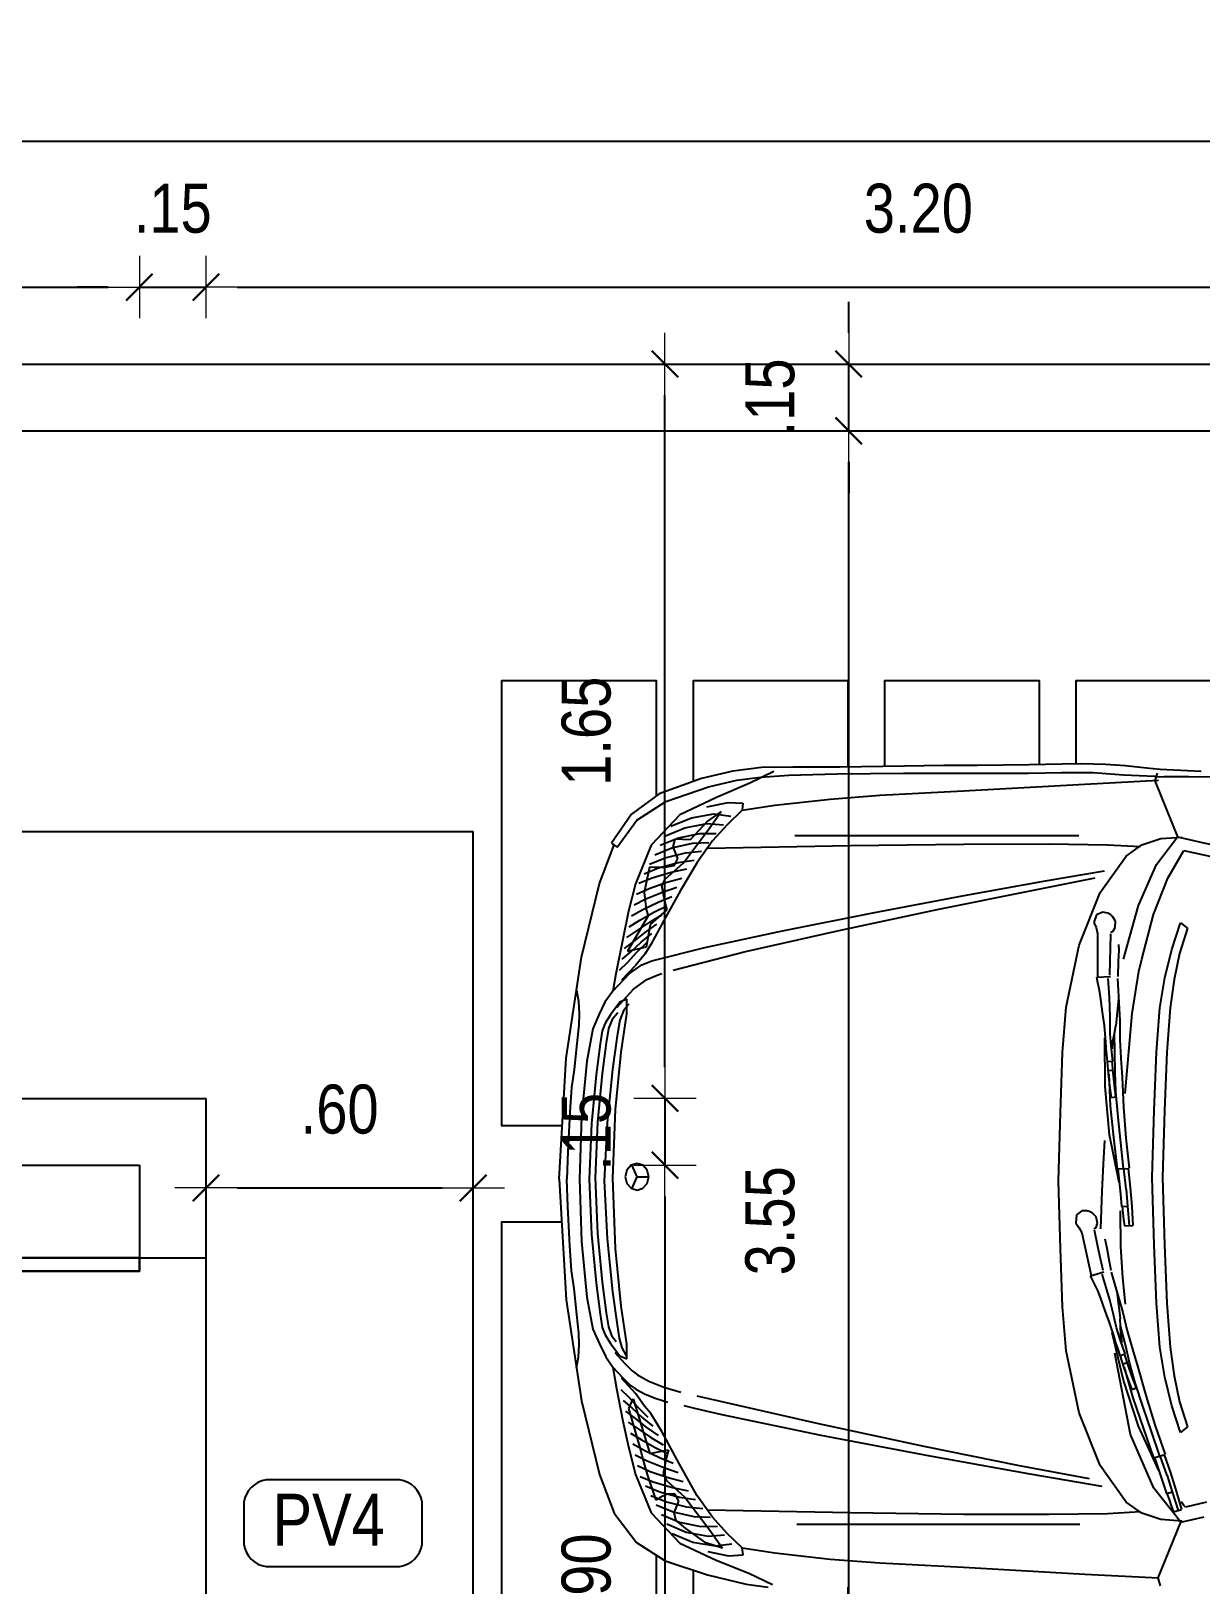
# Model space of a CAD drawing. Header units: millimetres. Extents: x -677 to -23, y -135 to 1112.
# Drawn here: x -191.803 to -189.175, y 846.341 to 849.832 of the extents above; entities that cross this region are included whole.
import ezdxf
from ezdxf.enums import TextEntityAlignment as Align

# ---------------------------------------------------------------- set-up
doc = ezdxf.new("R2010")
doc.units = ezdxf.units.MM
doc.header["$LTSCALE"] = 20
doc.header["$MEASUREMENT"] = 0
doc.header["$PDSIZE"] = -5
doc.linetypes.add('HIDDEN2', pattern=[0.1875, 0.125, -0.0625])
doc.layers.get('0').update_dxf_attribs({"linetype": 'CONTINUOUS'})
doc.layers.get('Defpoints').update_dxf_attribs({"linetype": 'CONTINUOUS'})
for name, color, linetype in [('AR-ALV', 5, 'CONTINUOUS'), ('COTA', 7, 'CONTINUOUS'), ('Layer1', 7, 'CONTINUOUS')]:
    doc.layers.add(name, color=color, linetype=linetype)
doc.layers.add('E-Pen-C', color=4, linetype='CONTINUOUS', lineweight=15)
doc.layers.add('E-Pen-G', color=3, linetype='CONTINUOUS', lineweight=30)
doc.styles.add('F2', font='swissc.ttf')
doc.dimstyles.new('DIMENSION-1', dxfattribs={"dimtxt": 0.11, "dimasz": 0.07, "dimexe": 1, "dimexo": 0, "dimgap": 0.12, "dimtad": 1, "dimzin": 7, "dimdsep": 46, "dimtxsty": 'F2', "dimblk1": 'TRACO', "dimblk2": 'TRACO', "dimsah": 1, "dimcen": 1, "dimse1": 1, "dimse2": 1, "dimclrd": 256, "dimclre": 256, "dimclrt": 6, "dimadec": 0, "dimazin": 0, "dimtfac": 1, "dimtix": 1, "dimtmove": 2, "dimatfit": 3, "dimldrblk": 'TRACO', "dimfxl": 1, "dimtolj": 1, "dimtzin": 0, "dimarcsym": 0})

# ---------------------------------------------------------------- blocks, each defined once
blk = doc.blocks.new('Austin Mini dessus')
at = {"color": 8, "flags": 128}
for points in [[(-0.2069, 3.765), (-0.1204, 3.7865)], [(-0.1204, 3.7865), (-0.0703, 3.7926)], [(-0.114, 3.7617), (-0.0609, 3.787)], [(0.6405, 3.7634), (0.8064, 3.7721)], [(0.8107, 3.7898), (0.8054, 3.7722)], [(0.8054, 3.7722), (0.8566, 3.6469)], [(-0.302, 3.7337), (-0.2069, 3.765)], [(-0.1874, 3.7324), (-0.114, 3.7617)], [(0.0688, 3.7297), (0.18, 3.7384)], [(0.18, 3.7384), (0.3684, 3.7483)], [(0.3684, 3.7483), (0.6405, 3.7634)], [(-0.3667, 3.6929), (-0.302, 3.7337)], [(-0.269, 3.694), (-0.1874, 3.7324)], [(-0.1734, 3.7051), (-0.2108, 3.6933)], [(-0.2065, 3.713), (-0.1595, 3.7223)], [(-0.2018, 3.6646), (-0.1734, 3.7051)], [(-0.1288, 3.7047), (-0.1629, 3.672)], [(-0.1595, 3.7223), (-0.127, 3.7206)], [(-0.127, 3.7206), (-0.1288, 3.7047)], [(-0.1288, 3.7047), (-0.0554, 3.7158)], [(-0.0554, 3.7158), (0.0688, 3.7297)], [(-0.4163, 3.6266), (-0.3667, 3.6929)], [(-0.3332, 3.6261), (-0.269, 3.694)], [(-0.2983, 3.6509), (-0.2548, 3.669)], [(-0.2862, 3.6722), (-0.24, 3.6915)], [(-0.2108, 3.6933), (-0.2557, 3.6613)], [(-0.2548, 3.669), (-0.2057, 3.6781)], [(-0.24, 3.6915), (-0.1897, 3.6999)], [(-0.2057, 3.6781), (-0.1684, 3.6754)], [(-0.1629, 3.672), (-0.1958, 3.6357)], [(-0.1897, 3.6999), (-0.152, 3.6952)], [(-0.3103, 3.6295), (-0.2696, 3.6465)], [(-0.2844, 3.624), (-0.2378, 3.6344)], [(-0.2776, 3.6432), (-0.2819, 3.6262)], [(-0.2557, 3.6613), (-0.2776, 3.6432)], [(-0.2696, 3.6465), (-0.2217, 3.6563)], [(-0.2582, 3.5904), (-0.2018, 3.6646)], [(-0.2378, 3.6344), (-0.2012, 3.6358)], [(-0.1958, 3.6357), (-0.2299, 3.5876)], [(-0.2217, 3.6563), (-0.1848, 3.6556)], [(0.6296, 3.652), (-0.0059, 3.652)], [(0.8118, 3.6411), (0.769, 3.6265)], [(0.8566, 3.6469), (0.7958, 3.5707)], [(0.8596, 3.6444), (0.8118, 3.6411)], [(0.8566, 3.6469), (0.909, 3.6348)], [(-0.4494, 3.54), (-0.4163, 3.6266)], [(-0.3686, 3.5396), (-0.3332, 3.6261)], [(-0.3219, 3.5976), (-0.3417, 3.5395)], [(-0.3344, 3.5868), (-0.2992, 3.6015)], [(-0.3224, 3.6082), (-0.2844, 3.624)], [(-0.3144, 3.5923), (-0.3219, 3.5976)], [(-0.2992, 3.6015), (-0.2538, 3.6126)], [(-0.2819, 3.6262), (-0.2717, 3.5998)], [(-0.2717, 3.5998), (-0.28, 3.5832)], [(-0.2698, 3.5907), (-0.2341, 3.5963)], [(-0.2538, 3.6126), (-0.2177, 3.6161)], [(-0.2069, 3.6195), (0.1144, 3.6255)], [(0.1144, 3.6255), (0.369, 3.6287)], [(0.369, 3.6287), (0.5603, 3.6292)], [(0.5603, 3.6292), (0.6914, 3.6273)], [(0.7337, 3.6018), (0.675, 3.5196)], [(0.6914, 3.6273), (0.7656, 3.6231)], [(0.769, 3.6265), (0.7337, 3.6018)], [(0.8252, 3.5824), (0.8299, 3.5961)], [(0.8299, 3.5961), (0.835, 3.6098)], [(0.835, 3.6098), (0.8402, 3.6233)], [(0.8372, 3.5784), (0.8502, 3.6203)], [(0.8402, 3.6233), (0.8582, 3.6183)], [(0.8462, 3.577), (0.8582, 3.6183)], [(0.8604, 3.6051), (0.8577, 3.6008)], [(0.8634, 3.6093), (0.8604, 3.6051)], [(0.8666, 3.6133), (0.8634, 3.6093)], [(0.9143, 3.6021), (0.8666, 3.6133)], [(-0.3465, 3.5655), (-0.3139, 3.579)], [(-0.3287, 3.5566), (-0.2858, 3.5689)], [(-0.2975, 3.5839), (-0.3144, 3.5923)], [(-0.3139, 3.579), (-0.2698, 3.5907)], [(-0.2994, 3.5535), (-0.2582, 3.5904)], [(-0.28, 3.5832), (-0.2975, 3.5839)], [(-0.2858, 3.5689), (-0.2505, 3.5765)], [(-0.2299, 3.5876), (-0.2701, 3.5169)], [(0.517, 3.5386), (0.6793, 3.5662)], [(0.7958, 3.5707), (0.7435, 3.4498)], [(0.8151, 3.5556), (0.8242, 3.5824)], [(0.8252, 3.5824), (0.8372, 3.5784)], [(0.8257, 3.5419), (0.8372, 3.5784)], [(0.8334, 3.5361), (0.8462, 3.577)], [(-0.4897, 3.3744), (-0.4494, 3.54)], [(-0.3843, 3.4776), (-0.3686, 3.5396)], [(-0.3639, 3.5197), (-0.3356, 3.5327)], [(-0.3585, 3.5441), (-0.3287, 3.5566)], [(-0.3417, 3.5395), (-0.3534, 3.4979)], [(-0.3356, 3.5327), (-0.2955, 3.5465)], [(-0.3066, 3.538), (-0.2994, 3.5535)], [(-0.3001, 3.5036), (-0.3066, 3.538)], [(-0.3051, 3.524), (-0.273, 3.5351)], [(-0.2955, 3.5465), (-0.2617, 3.5558)], [(0.2925, 3.4981), (0.517, 3.5386)], [(0.4929, 3.5192), (0.6502, 3.5491)], [(0.8067, 3.5309), (0.7615, 3.4315)], [(0.7972, 3.5019), (0.8063, 3.5287)], [(0.8063, 3.5287), (0.8151, 3.5556)], [(0.8257, 3.5419), (0.8097, 3.4979)], [(0.8192, 3.4954), (0.8334, 3.5361)], [(-0.374, 3.3698), (-0.3363, 3.4925)], [(-0.3693, 3.4953), (-0.3424, 3.5089)], [(-0.3534, 3.4979), (-0.3572, 3.4821)], [(-0.3493, 3.4851), (-0.3148, 3.5016)], [(-0.3424, 3.5089), (-0.3051, 3.524)], [(-0.3363, 3.4925), (-0.2946, 3.4845)], [(-0.3244, 3.4792), (-0.2956, 3.4936)], [(-0.3148, 3.5016), (-0.2843, 3.5144)], [(-0.2701, 3.5169), (-0.3098, 3.443)], [(-0.2946, 3.4845), (-0.3001, 3.5036)], [(0.0478, 3.4514), (0.2925, 3.4981)], [(0.2791, 3.4759), (0.4929, 3.5192)], [(0.675, 3.5196), (0.6278, 3.4015)], [(0.7718, 3.4351), (0.7952, 3.5024)], [(0.8092, 3.4984), (0.7905, 3.4435)], [(0.7952, 3.5024), (0.8192, 3.4954)], [(0.7985, 3.4305), (0.8212, 3.4949)], [(-0.3968, 3.4202), (-0.3843, 3.4776)], [(-0.3572, 3.4821), (-0.3836, 3.3914)], [(-0.38, 3.4466), (-0.3561, 3.4613)], [(-0.3746, 3.4709), (-0.3493, 3.4851)], [(-0.363, 3.4375), (-0.3341, 3.4567)], [(-0.3561, 3.4613), (-0.3244, 3.4792)], [(-0.3341, 3.4567), (-0.3068, 3.4729)], [(0.0453, 3.4261), (0.2791, 3.4759)], [(-0.3854, 3.4222), (-0.363, 3.4375)], [(-0.3698, 3.4136), (-0.3437, 3.4343)], [(-0.3534, 3.4119), (-0.3294, 3.4315)], [(-0.3437, 3.4343), (-0.3181, 3.4522)], [(-0.3098, 3.443), (-0.3346, 3.403)], [(-0.1749, 3.4052), (0.0478, 3.4514)], [(-0.172, 3.3767), (0.0453, 3.4261)], [(0.7435, 3.4498), (0.7081, 3.2674)], [(0.7615, 3.4315), (0.7277, 3.3278)], [(0.7484, 3.3675), (0.7718, 3.4351)], [(0.7905, 3.4435), (0.7715, 3.3887)], [(0.7785, 3.3642), (0.7985, 3.4305)], [(0.8558, 3.4451), (0.8359, 3.3854)], [(0.8536, 3.3763), (0.8715, 3.4329)], [(0.8715, 3.4329), (0.8558, 3.4451)], [(-0.4112, 3.3468), (-0.3968, 3.4202)], [(-0.3961, 3.3734), (-0.3767, 3.3898)], [(-0.3908, 3.3978), (-0.3698, 3.4136)], [(-0.3836, 3.3914), (-0.374, 3.3698)], [(-0.3836, 3.366), (-0.363, 3.3894)], [(-0.3767, 3.3898), (-0.3534, 3.4119)], [(-0.363, 3.3894), (-0.3407, 3.4108)], [(-0.3346, 3.403), (-0.3481, 3.3863)], [(-0.2599, 3.3851), (-0.2335, 3.3912)], [(-0.2335, 3.3912), (-0.2013, 3.399)], [(-0.2013, 3.399), (-0.1749, 3.4052)], [(0.6278, 3.4015), (0.5988, 3.2619)], [(0.7715, 3.3887), (0.7537, 3.3335)], [(-0.5243, 3.1472), (-0.4897, 3.3744)], [(-0.4015, 3.349), (-0.3836, 3.366)], [(-0.3679, 3.3589), (-0.4003, 3.3232)], [(-0.3683, 3.348), (-0.347, 3.3593)], [(-0.3481, 3.3863), (-0.3679, 3.3589)], [(-0.347, 3.3593), (-0.3226, 3.369)], [(-0.3226, 3.369), (-0.2958, 3.3774)], [(-0.3048, 3.3438), (-0.2667, 3.355)], [(-0.2307, 3.363), (-0.2112, 3.3675)], [(-0.2112, 3.3675), (-0.1915, 3.3721)], [(-0.1915, 3.3721), (-0.172, 3.3767)], [(0.7293, 3.299), (0.7484, 3.3675)], [(0.7597, 3.2985), (0.7785, 3.3642)], [(0.8359, 3.3854), (0.8202, 3.3211)], [(0.8415, 3.3179), (0.8536, 3.3763)], [(-0.4198, 3.2983), (-0.4112, 3.3468)], [(-0.4198, 3.2983), (-0.397, 3.3226)], [(-0.397, 3.3226), (-0.3805, 3.3391)], [(-0.3805, 3.3391), (-0.3683, 3.348)], [(-0.3644, 3.3161), (-0.339, 3.3298)], [(-0.339, 3.3298), (-0.3048, 3.3438)], [(0.7277, 3.3278), (0.7023, 3.2216)], [(0.7374, 3.3232), (0.728, 3.2975)], [(0.7371, 3.2944), (0.7462, 3.3202)], [(0.7472, 3.3485), (0.7374, 3.3232)], [(0.7537, 3.3335), (0.7422, 3.2911)], [(0.7462, 3.3202), (0.7557, 3.3455)], [(0.7472, 3.3485), (0.7557, 3.345)], [(0.8202, 3.3211), (0.8092, 3.2537)], [(0.8325, 3.2537), (0.8415, 3.3179)], [(-0.5014, 3.3001), (-0.4965, 3.2759)], [(-0.435, 3.2757), (-0.4198, 3.2983)], [(-0.415, 3.2655), (-0.3926, 3.2902)], [(-0.3926, 3.2902), (-0.3764, 3.3069)], [(-0.3764, 3.3069), (-0.3644, 3.3161)], [(0.728, 3.2975), (0.7203, 3.2716)], [(0.7263, 3.2915), (0.7353, 3.2885)], [(0.7293, 3.2686), (0.7371, 3.2944)], [(0.7422, 3.2911), (0.7318, 3.2485)], [(0.7478, 3.258), (0.7597, 3.2985)], [(-0.4965, 3.2759), (-0.4951, 3.2474)], [(-0.4951, 3.2474), (-0.4961, 3.222)], [(-0.4498, 3.2462), (-0.435, 3.2757)], [(-0.4251, 3.2451), (-0.4036, 3.2735)], [(-0.4054, 3.2337), (-0.3992, 3.255)], [(-0.4036, 3.2735), (-0.3881, 3.2799)], [(-0.3879, 3.2469), (-0.4009, 3.1615)], [(-0.3992, 3.255), (-0.3897, 3.273)], [(-0.3881, 3.2799), (-0.3879, 3.2469)], [(0.5988, 3.2619), (0.5909, 3.1628)], [(0.7153, 3.258), (0.7105, 3.2437)], [(0.7198, 3.2721), (0.7153, 3.258)], [(0.7313, 3.2686), (0.72, 3.2361)], [(0.7208, 3.2721), (0.7313, 3.2686)], [(0.7318, 3.2485), (0.7208, 3.2061)], [(0.7361, 3.2172), (0.7478, 3.258)], [(0.8092, 3.2537), (0.8014, 3.1546)], [(0.8246, 3.1546), (0.8325, 3.2537)], [(-0.4961, 3.222), (-0.5002, 3.1805)], [(-0.4783, 3.1411), (-0.4642, 3.2131)], [(-0.4642, 3.2131), (-0.4498, 3.2462)], [(-0.4433, 3.2092), (-0.4368, 3.2263)], [(-0.4368, 3.2263), (-0.4251, 3.2451)], [(-0.4292, 3.2081), (-0.4223, 3.2271)], [(-0.4223, 3.2271), (-0.4123, 3.2411)], [(-0.4102, 3.2033), (-0.4054, 3.2337)], [(0.7063, 3.2296), (0.6964, 3.1985)], [(0.7105, 3.2437), (0.7063, 3.2296)], [(0.72, 3.2361), (0.7116, 3.2101)], [(0.7215, 3.2248), (0.721, 3.2072)], [(0.7243, 3.2421), (0.7215, 3.2248)], [(0.7263, 3.1761), (0.7361, 3.2172)], [(-0.5002, 3.1805), (-0.5068, 3.1221)], [(-0.457, 3.1102), (-0.4482, 3.1794)], [(-0.4482, 3.1794), (-0.4433, 3.2092)], [(-0.4345, 3.1767), (-0.4292, 3.2081)], [(-0.42, 3.129), (-0.4102, 3.2033)], [(0.6964, 3.1985), (0.6864, 3.1723)], [(0.7041, 3.1774), (0.6969, 3.1476)], [(0.7116, 3.2101), (0.7041, 3.1774)], [(0.7123, 3.1286), (0.7203, 3.1896)], [(0.721, 3.2072), (0.7203, 3.1896)], [(-0.5405, 2.876), (-0.5243, 3.1472)], [(-0.4433, 3.1075), (-0.4345, 3.1767)], [(-0.4009, 3.1615), (-0.4139, 3.0323)], [(0.5909, 3.1628), (0.5858, 3.0317)], [(0.6864, 3.1723), (0.6761, 3.1418)], [(0.6969, 3.1476), (0.6884, 3.1193)], [(0.6998, 3.0852), (0.7263, 3.1761)], [(0.7318, 3.1572), (0.726, 3.0977)], [(0.8014, 3.1546), (0.7962, 3.0235)], [(0.8194, 3.0235), (0.8246, 3.1546)], [(-0.5068, 3.1221), (-0.5121, 3.0818)], [(-0.4897, 3.0166), (-0.4783, 3.1411)], [(-0.4678, 3.0008), (-0.457, 3.1102)], [(-0.4541, 2.9981), (-0.4433, 3.1075)], [(-0.4326, 3.01), (-0.42, 3.129)], [(0.6607, 3.1082), (0.6538, 3.0932)], [(0.6698, 3.1266), (0.6607, 3.1082)], [(0.6761, 3.1418), (0.6698, 3.1266)], [(0.6884, 3.1193), (0.6795, 3.0899)], [(-0.5121, 3.0818), (-0.5164, 3.0261)], [(0.6338, 2.997), (0.6553, 3.0927)], [(0.6538, 3.0932), (0.6836, 3.0845)], [(0.6818, 3.0817), (0.6747, 3.0485)], [(0.6957, 3.0601), (0.6993, 3.0807)], [(0.726, 3.0977), (0.7219, 3.0275)], [(0.6747, 3.0485), (0.6693, 3.0237)], [(0.6902, 3.0313), (0.6957, 3.0601)], [(-0.5164, 3.0261), (-0.5207, 2.9376)], [(-0.4943, 2.876), (-0.4897, 3.0166)], [(-0.4389, 2.8801), (-0.4326, 3.01)], [(-0.4139, 3.0323), (-0.4198, 2.8742)], [(0.5858, 3.0317), (0.5818, 2.8809)], [(0.6693, 3.0237), (0.6625, 2.9905)], [(0.6853, 3.0102), (0.6902, 3.0313)], [(0.7219, 3.0275), (0.7205, 2.9476)], [(0.7962, 3.0235), (0.7923, 2.8727)], [(0.8155, 2.8727), (0.8194, 3.0235)], [(-0.473, 2.876), (-0.4678, 3.0008)], [(-0.4594, 2.8733), (-0.4541, 2.9981)], [(0.6202, 2.9747), (0.6273, 2.9847)], [(0.6221, 2.9567), (0.6202, 2.9747)], [(0.6273, 2.9847), (0.6338, 2.997)], [(0.6618, 2.9878), (0.6631, 2.986)], [(0.6631, 2.986), (0.6661, 2.9845)], [(0.6661, 2.9845), (0.6693, 2.9748)], [(0.6693, 2.9748), (0.6662, 2.9608)], [(0.677, 2.9877), (0.6796, 2.9022)], [(0.7277, 2.9669), (0.7297, 2.9812)], [(0.7297, 2.9812), (0.7484, 2.9804)], [(0.7369, 2.9367), (0.7402, 2.9806)], [(0.7461, 2.9374), (0.7484, 2.9804)], [(-0.5207, 2.9376), (-0.5227, 2.876)], [(0.6341, 2.9475), (0.6221, 2.9567)], [(0.6455, 2.9473), (0.6341, 2.9475)], [(0.6529, 2.9495), (0.6455, 2.9473)], [(0.6577, 2.9524), (0.6529, 2.9495)], [(0.6662, 2.9608), (0.6577, 2.9524)], [(0.7205, 2.9096), (0.7234, 2.9377)], [(0.7244, 2.9379), (0.7259, 2.9524)], [(0.7244, 2.9379), (0.7369, 2.9367)], [(0.7259, 2.9524), (0.7277, 2.9669)], [(0.7339, 2.8986), (0.7369, 2.9367)], [(0.7427, 2.8947), (0.7461, 2.9374)], [(-0.3786, 2.8967), (-0.3653, 2.9008)], [(-0.3653, 2.9008), (-0.352, 2.8967)], [(0.6796, 2.9022), (0.6837, 2.8284)], [(0.718, 2.8814), (0.7205, 2.9096)], [(0.7339, 2.8986), (0.7283, 2.8522)], [(-0.5405, 2.876), (-0.5243, 2.6047)], [(-0.5207, 2.8143), (-0.5227, 2.876)], [(-0.4897, 2.7353), (-0.4943, 2.876)], [(-0.4678, 2.7512), (-0.473, 2.876)], [(-0.4541, 2.7484), (-0.4594, 2.8733)], [(-0.4326, 2.7495), (-0.4389, 2.8801)], [(-0.4198, 2.8742), (-0.4139, 2.72)], [(-0.3917, 2.8708), (-0.3881, 2.8859)], [(-0.3881, 2.8557), (-0.3917, 2.8708)], [(-0.3881, 2.8859), (-0.3786, 2.8967)], [(-0.3767, 2.8977), (-0.3653, 2.8708)], [(-0.3653, 2.8708), (-0.3767, 2.844)], [(-0.3653, 2.8708), (-0.3389, 2.8708)], [(-0.352, 2.8967), (-0.3425, 2.8859)], [(-0.3425, 2.8859), (-0.3389, 2.8708)], [(-0.3389, 2.8708), (-0.3425, 2.8557)], [(0.5818, 2.8809), (0.5858, 2.7275)], [(0.7179, 2.8836), (0.6962, 2.7767)], [(0.7152, 2.8533), (0.718, 2.8814)], [(0.7381, 2.8519), (0.7427, 2.8947)], [(0.7923, 2.8727), (0.7962, 2.7218)], [(0.8194, 2.7218), (0.8155, 2.8727)], [(-0.3786, 2.845), (-0.3881, 2.8557)], [(-0.3653, 2.8409), (-0.3786, 2.845)], [(-0.352, 2.845), (-0.3653, 2.8409)], [(-0.3425, 2.8557), (-0.352, 2.845)], [(0.6837, 2.8284), (0.6857, 2.7893)], [(0.7054, 2.7825), (0.7131, 2.8533)], [(0.7131, 2.8533), (0.7381, 2.8519)], [(0.7277, 2.8526), (0.7218, 2.7949)], [(0.7325, 2.784), (0.7401, 2.8518)], [(-0.5164, 2.7259), (-0.5207, 2.8143)], [(0.7218, 2.7949), (0.7156, 2.7372)], [(0.6962, 2.7767), (0.6866, 2.668)], [(0.6979, 2.7113), (0.7054, 2.7825)], [(0.7279, 2.7148), (0.7325, 2.784)], [(-0.5121, 2.6701), (-0.5164, 2.7259)], [(-0.4783, 2.6109), (-0.4897, 2.7353)], [(-0.457, 2.6417), (-0.4678, 2.7512)], [(-0.4433, 2.639), (-0.4541, 2.7484)], [(-0.42, 2.6293), (-0.4326, 2.7495)], [(0.5858, 2.7275), (0.5909, 2.5917)], [(0.7156, 2.7372), (0.7107, 2.6794)], [(-0.4139, 2.72), (-0.4009, 2.5911)], [(0.6946, 2.6403), (0.6979, 2.7113)], [(0.701, 2.6926), (0.6971, 2.6657)], [(0.701, 2.6926), (0.7101, 2.6911)], [(0.7063, 2.6647), (0.71, 2.6915)], [(0.7244, 2.6467), (0.7279, 2.7148)], [(0.7962, 2.7218), (0.8014, 2.5907)], [(0.8246, 2.5907), (0.8194, 2.7218)], [(-0.5068, 2.6299), (-0.5121, 2.6701)], [(0.6866, 2.668), (0.6857, 2.5588)], [(0.6971, 2.6657), (0.6937, 2.6386)], [(0.7033, 2.6376), (0.7063, 2.6647)], [(0.7107, 2.6794), (0.709, 2.6356)], [(0.731, 2.6835), (0.7474, 2.5042)], [(-0.5002, 2.5714), (-0.5068, 2.6299)], [(-0.4482, 2.5725), (-0.457, 2.6417)], [(-0.4345, 2.5698), (-0.4433, 2.639)], [(-0.4102, 2.5543), (-0.42, 2.6293)], [(0.6937, 2.6386), (0.692, 2.6115)], [(0.6934, 2.6323), (0.7028, 2.6314)], [(0.7015, 2.6106), (0.7033, 2.6376)], [(0.709, 2.6356), (0.7085, 2.5917)], [(0.7219, 2.6045), (0.7244, 2.6467)], [(-0.5243, 2.6047), (-0.4897, 2.3776)], [(-0.4642, 2.5388), (-0.4783, 2.6109)], [(-0.4009, 2.5911), (-0.3879, 2.5051)], [(0.5909, 2.5917), (0.5988, 2.49)], [(0.6903, 2.5972), (0.689, 2.5822)], [(0.6914, 2.6119), (0.6903, 2.5972)], [(0.6924, 2.6121), (0.7034, 2.6111)], [(0.7034, 2.6111), (0.6997, 2.5769)], [(0.7026, 2.5837), (0.7038, 2.5662)], [(0.7085, 2.5917), (0.7072, 2.5478)], [(0.7197, 2.5621), (0.7219, 2.6045)], [(0.8014, 2.5907), (0.8092, 2.4916)], [(0.8325, 2.4916), (0.8246, 2.5907)], [(-0.4961, 2.5299), (-0.5002, 2.5714)], [(-0.4433, 2.5428), (-0.4482, 2.5725)], [(-0.429, 2.5374), (-0.4345, 2.5698)], [(-0.4038, 2.5192), (-0.4102, 2.5543)], [(0.6878, 2.5675), (0.6847, 2.5306)], [(0.689, 2.5822), (0.6878, 2.5675)], [(0.6997, 2.5769), (0.6975, 2.5497)], [(0.6975, 2.5497), (0.6975, 2.5161)], [(0.7038, 2.5662), (0.7072, 2.5489)], [(0.7072, 2.5489), (0.7105, 2.5317)], [(0.7193, 2.5199), (0.7197, 2.5621)], [(-0.4951, 2.5046), (-0.4961, 2.5299)], [(-0.4511, 2.5067), (-0.4642, 2.5388)], [(-0.4368, 2.5257), (-0.4433, 2.5428)], [(-0.4251, 2.5069), (-0.4368, 2.5257)], [(-0.4211, 2.5171), (-0.429, 2.5374)], [(-0.4082, 2.5023), (-0.4211, 2.5171)], [(-0.3951, 2.4956), (-0.4038, 2.5192)], [(0.6847, 2.5306), (0.6807, 2.5008)], [(0.6975, 2.5161), (0.6972, 2.4854)], [(0.7164, 2.4705), (0.7105, 2.5317)], [(0.714, 2.4253), (0.7193, 2.5199)], [(-0.4965, 2.4761), (-0.4951, 2.5046)], [(-0.4377, 2.4782), (-0.4511, 2.5067)], [(-0.4036, 2.4784), (-0.4251, 2.5069)], [(-0.4106, 2.4907), (-0.373, 2.4496)], [(-0.3837, 2.4832), (-0.3951, 2.4956)], [(-0.3879, 2.5051), (-0.3881, 2.472)], [(0.5988, 2.49), (0.6278, 2.3505)], [(0.6807, 2.5008), (0.6754, 2.4613)], [(0.6972, 2.4854), (0.6952, 2.456)], [(0.7474, 2.5042), (0.7622, 2.4097)], [(0.8092, 2.4916), (0.8202, 2.4242)], [(0.8415, 2.4274), (0.8325, 2.4916)], [(-0.5014, 2.4519), (-0.4965, 2.4761)], [(-0.4198, 2.4536), (-0.4377, 2.4782)], [(-0.4198, 2.4536), (-0.3822, 2.4143)], [(-0.4126, 2.4151), (-0.4198, 2.4536)], [(-0.3881, 2.472), (-0.4036, 2.4784)], [(-0.373, 2.4496), (-0.3435, 2.4277)], [(0.673, 2.4486), (0.6699, 2.4354)], [(0.6754, 2.4613), (0.673, 2.4486)], [(0.6952, 2.456), (0.6932, 2.4254)], [(-0.3975, 2.3367), (-0.4126, 2.4151)], [(-0.3677, 2.3955), (-0.4003, 2.4288)], [(-0.3822, 2.4143), (-0.3546, 2.3944)], [(-0.3435, 2.4277), (-0.32, 2.4176)], [(-0.32, 2.4176), (-0.3092, 2.4141)], [(0.6699, 2.4354), (0.6674, 2.4227)], [(0.6674, 2.4227), (0.6984, 2.421)], [(0.6695, 2.3245), (0.669, 2.4226)], [(0.6972, 2.4178), (0.6978, 2.3839)], [(0.715, 2.4096), (0.7145, 2.4208)], [(0.7153, 2.3984), (0.715, 2.4096)], [(0.7622, 2.4097), (0.7686, 2.3821)], [(0.8202, 2.4242), (0.8359, 2.3599)], [(0.8536, 2.369), (0.8415, 2.4274)], [(-0.4897, 2.3776), (-0.4494, 2.2119)], [(-0.4043, 2.4065), (-0.3863, 2.3895)], [(-0.3989, 2.3821), (-0.3794, 2.3657)], [(-0.3863, 2.3895), (-0.3657, 2.3661)], [(-0.3478, 2.3704), (-0.3677, 2.3955)], [(-0.3546, 2.3944), (-0.3323, 2.3856)], [(-0.3323, 2.3856), (-0.2128, 2.3556)], [(-0.2838, 2.4064), (-0.1243, 2.3655)], [(0.6978, 2.3839), (0.6981, 2.3586)], [(0.7156, 2.3872), (0.7153, 2.3984)], [(0.7163, 2.3745), (0.7156, 2.3872)], [(0.717, 2.3616), (0.7163, 2.3745)], [(0.7276, 2.3821), (0.761, 2.261)], [(0.7686, 2.3821), (0.7952, 2.2812)], [(-0.3935, 2.3577), (-0.3726, 2.3419)], [(-0.3864, 2.3641), (-0.3443, 2.3544)], [(-0.3402, 2.2847), (-0.3864, 2.3641)], [(-0.3794, 2.3657), (-0.3561, 2.3436)], [(-0.3726, 2.3419), (-0.3464, 2.3212)], [(-0.3657, 2.3661), (-0.3434, 2.3447)], [(-0.3561, 2.3436), (-0.3321, 2.324)], [(-0.3346, 2.3489), (-0.3478, 2.3704)], [(-0.3443, 2.3544), (-0.3348, 2.3038)], [(-0.3048, 2.2947), (-0.3346, 2.3489)], [(-0.2128, 2.3556), (-0.0386, 2.3181)], [(-0.1243, 2.3655), (0.085, 2.3182)], [(0.6278, 2.3505), (0.675, 2.2324)], [(0.6981, 2.3586), (0.6989, 2.3247)], [(0.7167, 2.349), (0.717, 2.3616)], [(0.8359, 2.3599), (0.8558, 2.3002)], [(0.8715, 2.3124), (0.8536, 2.369)], [(-0.3843, 2.2744), (-0.3975, 2.3367)], [(-0.3881, 2.3334), (-0.3657, 2.3181)], [(-0.3827, 2.309), (-0.3589, 2.2942)], [(-0.3657, 2.3181), (-0.3368, 2.2988)], [(-0.3464, 2.3212), (-0.3209, 2.3033)], [(-0.0386, 2.3181), (0.1643, 2.2777)], [(0.085, 2.3182), (0.3093, 2.2706)], [(0.6613, 2.2997), (0.6659, 2.3111)], [(0.6659, 2.3111), (0.6695, 2.3245)], [(0.6989, 2.3218), (0.7006, 2.3204)], [(0.7006, 2.3204), (0.7038, 2.3197)], [(0.7038, 2.3197), (0.7091, 2.3109)], [(0.7091, 2.3109), (0.7093, 2.2966)], [(0.8558, 2.3002), (0.8715, 2.3124)], [(-0.3686, 2.2124), (-0.3843, 2.2744)], [(-0.3774, 2.2846), (-0.352, 2.2704)], [(-0.3589, 2.2942), (-0.3272, 2.2763)], [(-0.352, 2.2704), (-0.3175, 2.2539)], [(-0.3489, 2.2319), (-0.3449, 2.2704)], [(-0.3449, 2.2704), (-0.3402, 2.2847)], [(-0.3368, 2.2988), (-0.3096, 2.2826)], [(-0.3348, 2.3038), (-0.2973, 2.271)], [(-0.3272, 2.2763), (-0.2983, 2.2619)], [(-0.2675, 2.228), (-0.3048, 2.2947)], [(-0.2973, 2.271), (-0.3028, 2.2519)], [(0.1643, 2.2777), (0.3699, 2.2387)], [(0.3093, 2.2706), (0.5139, 2.2288)], [(0.6672, 2.2826), (0.6613, 2.2997)], [(0.6809, 2.2764), (0.6672, 2.2826)], [(0.6921, 2.2787), (0.6809, 2.2764)], [(0.6988, 2.2826), (0.6921, 2.2787)], [(0.7029, 2.2864), (0.6988, 2.2826)], [(0.7093, 2.2966), (0.7029, 2.2864)], [(0.7952, 2.2812), (0.8271, 2.1996)], [(-0.372, 2.2602), (-0.3452, 2.2466)], [(-0.3666, 2.2358), (-0.3383, 2.2228)], [(-0.3452, 2.2466), (-0.3079, 2.2315)], [(-0.3175, 2.2539), (-0.287, 2.2412)], [(-0.3028, 2.2519), (-0.3094, 2.2175)], [(0.3699, 2.2387), (0.552, 2.2057)], [(0.761, 2.261), (0.8021, 2.1691)], [(0.8634, 2.1376), (1.3706, 2.2486)], [(-0.4494, 2.2119), (-0.4163, 2.1254)], [(-0.3332, 2.1259), (-0.3686, 2.2124)], [(-0.3612, 2.2114), (-0.3315, 2.199)], [(-0.3375, 2.1754), (-0.3489, 2.2319)], [(-0.3383, 2.2228), (-0.2982, 2.209)], [(-0.3094, 2.2175), (-0.3021, 2.202)], [(-0.3079, 2.2315), (-0.2757, 2.2204)], [(-0.3021, 2.202), (-0.261, 2.1651)], [(-0.2982, 2.209), (-0.2645, 2.1997)], [(-0.2299, 2.1644), (-0.2675, 2.228)], [(0.5139, 2.2288), (0.6638, 2.199)], [(0.552, 2.2057), (0.6848, 2.1831)], [(0.675, 2.2324), (0.7337, 2.1502)], [(0.8271, 2.1996), (0.8634, 2.1376)], [(-0.3492, 2.1901), (-0.3167, 2.1765)], [(-0.3267, 2.1761), (-0.3375, 2.1754)], [(-0.3372, 2.1687), (-0.3019, 2.154)], [(-0.3315, 2.199), (-0.2886, 2.1866)], [(-0.3036, 2.1762), (-0.3267, 2.1761)], [(-0.3167, 2.1765), (-0.2725, 2.1648)], [(-0.2827, 2.1724), (-0.3036, 2.1762)], [(-0.2886, 2.1866), (-0.2532, 2.179)], [(-0.2744, 2.1557), (-0.2827, 2.1724)], [(-0.2725, 2.1648), (-0.2368, 2.1592)], [(-0.261, 2.1651), (-0.2046, 2.0909)], [(0.8021, 2.1691), (0.849, 2.1068)], [(-0.4226, 2.1216), (-0.4101, 2.1302)], [(-0.4101, 2.1302), (-0.3656, 2.0699)], [(-0.3251, 2.1474), (-0.2871, 2.1315)], [(-0.3019, 2.154), (-0.2565, 2.1429)], [(-0.2871, 2.1315), (-0.2405, 2.1211)], [(-0.2847, 2.1294), (-0.2744, 2.1557)], [(-0.2565, 2.1429), (-0.2204, 2.1395)], [(-0.1958, 2.1163), (-0.2299, 2.1644)], [(-0.2069, 2.1325), (0.1144, 2.1265)], [(0.7337, 2.1502), (0.769, 2.1254)], [(0.9014, 2.1189), (1.0142, 2.1447)], [(-0.3778, 2.0561), (-0.4226, 2.1216)], [(-0.269, 2.0579), (-0.3332, 2.1259)], [(-0.3131, 2.126), (-0.2723, 2.109)], [(-0.301, 2.1047), (-0.2575, 2.0865)], [(-0.2803, 2.1124), (-0.2847, 2.1294)], [(-0.2456, 2.1137), (-0.2803, 2.1124)], [(-0.2723, 2.109), (-0.2245, 2.0993)], [(-0.2071, 2.072), (-0.2456, 2.1137)], [(-0.2405, 2.1211), (-0.204, 2.1197)], [(-0.2245, 2.0993), (-0.1876, 2.0999)], [(-0.1629, 2.08), (-0.1958, 2.1163)], [(0.6276, 2.1045), (-0.0104, 2.1045)], [(0.1144, 2.1265), (0.369, 2.1233)], [(0.369, 2.1233), (0.5603, 2.1227)], [(0.5603, 2.1227), (0.6914, 2.1247)], [(0.6914, 2.1247), (0.7656, 2.1289)], [(0.769, 2.1254), (0.8118, 2.1109)], [(0.7979, 1.9816), (0.849, 2.1068)], [(0.8118, 2.1109), (0.8596, 2.1076)], [(0.849, 2.1068), (0.9014, 2.1189)], [(-0.3656, 2.0699), (-0.3005, 2.0279)], [(-0.289, 2.0833), (-0.2428, 2.064)], [(-0.2575, 2.0865), (-0.2084, 2.0774)], [(-0.2428, 2.064), (-0.1924, 2.0556)], [(-0.2084, 2.0774), (-0.1711, 2.0801)], [(-0.1762, 2.0504), (-0.2071, 2.072)], [(-0.2046, 2.0909), (-0.1762, 2.0504)], [(-0.1924, 2.0556), (-0.1547, 2.0604)], [(-0.1288, 2.0473), (-0.1629, 2.08)], [(-0.3153, 2.0107), (-0.3778, 2.0561)], [(-0.3005, 2.0279), (-0.2047, 1.9948)], [(-0.1866, 2.0184), (-0.269, 2.0579)], [(-0.2082, 2.0394), (-0.1605, 2.0298)], [(-0.1605, 2.0298), (-0.1273, 2.0313)], [(-0.1288, 2.0473), (-0.0554, 2.0362)], [(-0.1273, 2.0313), (-0.1288, 2.0473)], [(-0.0554, 2.0362), (0.0688, 2.0223)], [(-0.2203, 1.9763), (-0.3153, 2.0107)], [(-0.2047, 1.9948), (-0.141, 1.9797)], [(-0.1118, 1.9868), (-0.1866, 2.0184)], [(0.0688, 2.0223), (0.18, 2.0136)], [(0.18, 2.0136), (0.3684, 2.0036)], [(0.3684, 2.0036), (0.6405, 1.9886)], [(-0.1499, 1.9594), (-0.2203, 1.9763)], [(-0.0857, 1.9511), (-0.1499, 1.9594)], [(-0.141, 1.9797), (-0.088, 1.9728)], [(-0.0578, 1.9603), (-0.1118, 1.9868)], [(-0.088, 1.9728), (-0.0243, 1.9685)], [(-0.0243, 1.9685), (0.084, 1.9658)], [(0.084, 1.9658), (0.2331, 1.9643)], [(0.2331, 1.9643), (0.3237, 1.9638)], [(0.3237, 1.9638), (0.3991, 1.9639)], [(0.3991, 1.9639), (0.5144, 1.9637)], [(0.5144, 1.9637), (0.5887, 1.9626)], [(0.5887, 1.9626), (0.6591, 1.9627)], [(0.6405, 1.9886), (0.8064, 1.9798)], [(0.6591, 1.9627), (0.7278, 1.9679)], [(0.7278, 1.9679), (0.7981, 1.971)], [(0.8101, 1.9559), (0.7946, 1.9543)], [(0.8032, 1.9639), (0.7979, 1.9816)], [(0.7981, 1.971), (0.7996, 1.9716)], [(0.7996, 1.9716), (0.8012, 1.972)], [(0.8012, 1.972), (0.803, 1.9721)], [(0.803, 1.9721), (0.8187, 1.9717)], [(0.8406, 1.9574), (0.8101, 1.9559)], [(0.8187, 1.9717), (0.8745, 1.9713)], [(0.902, 1.9603), (0.8406, 1.9574)], [(0.8745, 1.9713), (0.9836, 1.9722)], [(-0.0153, 1.9503), (-0.0857, 1.9511)], [(0.0907, 1.9502), (-0.0153, 1.9503)], [(0.2354, 1.9481), (0.0907, 1.9502)], [(0.3237, 1.9468), (0.2354, 1.9481)], [(0.3994, 1.9465), (0.3237, 1.9468)], [(0.5154, 1.9455), (0.3994, 1.9465)], [(0.5899, 1.9439), (0.5154, 1.9455)], [(0.6316, 1.9433), (0.5899, 1.9439)], [(0.6869, 1.9446), (0.6316, 1.9433)], [(0.7321, 1.9476), (0.6869, 1.9446)], [(0.7655, 1.9512), (0.7321, 1.9476)], [(0.7946, 1.9543), (0.7655, 1.9512)]]:
    blk.add_lwpolyline(points, dxfattribs=at)
blk = doc.blocks.new('TRACO')
at = {"layer": 'E-Pen-C'}
for p, q in [((0, 1), (0, -1)), ((-1, 0), (1, 0))]:
    blk.add_line(p, q, dxfattribs=at)
at = {"layer": 'E-Pen-G'}
blk.add_line((-0.424, -0.424), (0.424, 0.424), dxfattribs=at)
blk = doc.blocks.new('*D995')
at = {"color": 4, "lineweight": -2}
blk.add_line((-187.1368, 845.454), (-187.1368, 848.864), dxfattribs=at)
at = {"layer": 'Defpoints', "color": 0, "linetype": 'Continuous'}
for p in [(-192.6208, 848.934), (-187.1368, 848.934), (-188.1437, 845.384)]:
    blk.add_point(p, dxfattribs=at)
at = {"color": 4, "linetype": 'Continuous', "lineweight": -2, "xscale": 0.07, "yscale": 0.07, "zscale": 0.07}
for p, rotation in [((-187.1368, 848.934), 90), ((-187.1368, 845.384), 270)]:
    blk.add_blockref('TRACO', p, dxfattribs=dict(at, rotation=rotation))
at = {"color": 4, "linetype": 'Continuous', "insert": (-187.3132, 847.159), "char_height": 0.11, "attachment_point": 5, "rotation": 90, "style": 'F2'}
blk.add_mtext('\\A1;3.55', dxfattribs=at)
blk = doc.blocks.new('*D952')
at = {"color": 4, "lineweight": -2}
for p, q in [((-189.9664, 849.154), (-189.9664, 849.224)), ((-189.9664, 848.934), (-189.9664, 849.084)), ((-189.9664, 848.864), (-189.9664, 848.794))]:
    blk.add_line(p, q, dxfattribs=at)
at = {"layer": 'Defpoints', "color": 0, "linetype": 'Continuous'}
for p in [(-191.0594, 849.084), (-189.9664, 849.084), (-191.077, 848.934)]:
    blk.add_point(p, dxfattribs=at)
at = {"color": 4, "linetype": 'Continuous', "lineweight": -2, "xscale": 0.07, "yscale": 0.07, "zscale": 0.07}
for p, rotation in [((-189.9664, 849.084), 270), ((-189.9664, 848.934), 90)]:
    blk.add_blockref('TRACO', p, dxfattribs=dict(at, rotation=rotation))
at = {"color": 4, "linetype": 'Continuous', "insert": (-190.1428, 849.009), "char_height": 0.11, "attachment_point": 5, "rotation": 90, "style": 'F2'}
blk.add_mtext('\\A1;.15', dxfattribs=at)
blk = doc.blocks.new('*D955')
at = {"color": 4, "lineweight": -2}
blk.add_line((-193.1462, 848.864), (-193.1462, 847.504), dxfattribs=at)
at = {"layer": 'Defpoints', "color": 0, "linetype": 'Continuous'}
for p in [(-193.7506, 848.934), (-193.1462, 847.434), (-191.4099, 847.434)]:
    blk.add_point(p, dxfattribs=at)
at = {"color": 4, "linetype": 'Continuous', "lineweight": -2, "xscale": 0.07, "yscale": 0.07, "zscale": 0.07}
for p, rotation in [((-193.1462, 848.934), 90), ((-193.1462, 847.434), 270)]:
    blk.add_blockref('TRACO', p, dxfattribs=dict(at, rotation=rotation))
at = {"color": 4, "linetype": 'Continuous', "insert": (-193.3227, 848.184), "char_height": 0.11, "attachment_point": 5, "rotation": 90, "style": 'F2'}
blk.add_mtext('\\A1;1.50', dxfattribs=at)
blk = doc.blocks.new('*D956')
at = {"color": 4, "lineweight": -2}
for p, q in [((-190.3791, 847.504), (-190.3791, 847.574)), ((-190.3791, 847.434), (-190.3791, 847.284)), ((-190.3791, 847.214), (-190.3791, 847.144))]:
    blk.add_line(p, q, dxfattribs=at)
at = {"layer": 'Defpoints', "color": 0, "linetype": 'Continuous'}
for p in [(-191.4099, 847.434), (-191.5599, 847.284), (-190.3791, 847.284)]:
    blk.add_point(p, dxfattribs=at)
at = {"color": 4, "linetype": 'Continuous', "lineweight": -2, "xscale": 0.07, "yscale": 0.07, "zscale": 0.07}
for p, rotation in [((-190.3791, 847.434), 270), ((-190.3791, 847.284), 90)]:
    blk.add_blockref('TRACO', p, dxfattribs=dict(at, rotation=rotation))
at = {"color": 4, "linetype": 'Continuous', "insert": (-190.5556, 847.359), "char_height": 0.11, "attachment_point": 5, "rotation": 90, "style": 'F2'}
blk.add_mtext('\\A1;.15', dxfattribs=at)
blk = doc.blocks.new('*D996')
at = {"color": 4, "lineweight": -2}
blk.add_line((-190.3791, 847.214), (-190.3791, 845.454), dxfattribs=at)
at = {"layer": 'Defpoints', "color": 0, "linetype": 'Continuous'}
for p in [(-191.5599, 847.284), (-191.4099, 845.384), (-190.3791, 845.384)]:
    blk.add_point(p, dxfattribs=at)
at = {"color": 4, "linetype": 'Continuous', "lineweight": -2, "xscale": 0.07, "yscale": 0.07, "zscale": 0.07}
for p, rotation in [((-190.3791, 847.284), 90), ((-190.3791, 845.384), 270)]:
    blk.add_blockref('TRACO', p, dxfattribs=dict(at, rotation=rotation))
at = {"color": 4, "linetype": 'Continuous', "insert": (-190.5556, 846.334), "char_height": 0.11, "attachment_point": 5, "rotation": 90, "style": 'F2'}
blk.add_mtext('\\A1;1.90', dxfattribs=at)
blk = doc.blocks.new('*D938')
at = {"color": 4, "lineweight": -2}
blk.add_line((-189.9664, 845.454), (-189.9664, 848.864), dxfattribs=at)
at = {"layer": 'Defpoints', "color": 0, "linetype": 'Continuous'}
for p in [(-194.1052, 848.934), (-189.9664, 848.934), (-191.4099, 845.384)]:
    blk.add_point(p, dxfattribs=at)
at = {"color": 4, "linetype": 'Continuous', "lineweight": -2, "xscale": 0.07, "yscale": 0.07, "zscale": 0.07}
for p, rotation in [((-189.9664, 848.934), 90), ((-189.9664, 845.384), 270)]:
    blk.add_blockref('TRACO', p, dxfattribs=dict(at, rotation=rotation))
at = {"color": 4, "linetype": 'Continuous', "insert": (-190.1428, 847.159), "char_height": 0.11, "attachment_point": 5, "rotation": 90, "style": 'F2'}
blk.add_mtext('\\A1;3.55', dxfattribs=at)
blk = doc.blocks.new('*D988')
at = {"color": 4, "lineweight": -2}
blk.add_line((-194.9865, 849.2568), (-191.6299, 849.2568), dxfattribs=at)
at = {"layer": 'Defpoints', "color": 0, "linetype": 'Continuous'}
for p in [(-191.5599, 849.2568), (-195.0565, 847.284), (-191.5599, 847.284)]:
    blk.add_point(p, dxfattribs=at)
at = {"color": 4, "linetype": 'Continuous', "lineweight": -2, "xscale": 0.07, "yscale": 0.07, "zscale": 0.07, "rotation": 180}
blk.add_blockref('TRACO', (-195.0565, 849.2568), dxfattribs=at)
at = {"color": 4, "linetype": 'Continuous', "lineweight": -2, "xscale": 0.07, "yscale": 0.07, "zscale": 0.07}
blk.add_blockref('TRACO', (-191.5599, 849.2568), dxfattribs=at)
at = {"color": 4, "linetype": 'Continuous', "insert": (-193.3082, 849.4332), "char_height": 0.11, "attachment_point": 5, "style": 'F2'}
blk.add_mtext('\\A1;3.50', dxfattribs=at)
blk = doc.blocks.new('*D942')
at = {"color": 4, "lineweight": -2}
for p, q in [((-191.6299, 849.2568), (-191.6999, 849.2568)), ((-191.5599, 849.2568), (-191.4099, 849.2568)), ((-191.3399, 849.2568), (-191.2699, 849.2568))]:
    blk.add_line(p, q, dxfattribs=at)
at = {"layer": 'Defpoints', "color": 0, "linetype": 'Continuous'}
for p in [(-191.4099, 849.2568), (-191.4099, 847.434), (-191.5599, 847.284)]:
    blk.add_point(p, dxfattribs=at)
at = {"color": 4, "linetype": 'Continuous', "lineweight": -2, "xscale": 0.07, "yscale": 0.07, "zscale": 0.07}
blk.add_blockref('TRACO', (-191.5599, 849.2568), dxfattribs=at)
at = {"color": 4, "linetype": 'Continuous', "lineweight": -2, "xscale": 0.07, "yscale": 0.07, "zscale": 0.07, "rotation": 180}
blk.add_blockref('TRACO', (-191.4099, 849.2568), dxfattribs=at)
at = {"color": 4, "linetype": 'Continuous', "insert": (-191.4849, 849.4333), "char_height": 0.11, "attachment_point": 5, "style": 'F2'}
blk.add_mtext('\\A1;.15', dxfattribs=at)
blk = doc.blocks.new('*D943')
at = {"color": 4, "lineweight": -2}
blk.add_line((-191.3399, 849.2568), (-188.2799, 849.2568), dxfattribs=at)
at = {"layer": 'Defpoints', "color": 0, "linetype": 'Continuous'}
for p in [(-188.2099, 849.2568), (-191.4099, 847.434), (-188.2099, 845.234)]:
    blk.add_point(p, dxfattribs=at)
at = {"color": 4, "linetype": 'Continuous', "lineweight": -2, "xscale": 0.07, "yscale": 0.07, "zscale": 0.07, "rotation": 180}
blk.add_blockref('TRACO', (-191.4099, 849.2568), dxfattribs=at)
at = {"color": 4, "linetype": 'Continuous', "lineweight": -2, "xscale": 0.07, "yscale": 0.07, "zscale": 0.07}
blk.add_blockref('TRACO', (-188.2099, 849.2568), dxfattribs=at)
at = {"color": 4, "linetype": 'Continuous', "insert": (-189.8099, 849.4334), "char_height": 0.11, "attachment_point": 5, "style": 'F2'}
blk.add_mtext('\\A1;3.20', dxfattribs=at)
blk = doc.blocks.new('*D991')
at = {"color": 4, "lineweight": -2}
for p, q in [((-208.6499, 849.5838), (-195.347, 849.5838)), ((-183.7899, 849.5838), (-194.7927, 849.5838))]:
    blk.add_line(p, q, dxfattribs=at)
at = {"layer": 'Defpoints', "color": 0, "linetype": 'Continuous'}
for p in [(-183.7199, 849.5838), (-208.7199, 849.084), (-183.7199, 849.084)]:
    blk.add_point(p, dxfattribs=at)
at = {"color": 4, "linetype": 'Continuous', "lineweight": -2, "xscale": 0.07, "yscale": 0.07, "zscale": 0.07, "rotation": 180}
blk.add_blockref('TRACO', (-208.7199, 849.5838), dxfattribs=at)
at = {"color": 4, "linetype": 'Continuous', "lineweight": -2, "xscale": 0.07, "yscale": 0.07, "zscale": 0.07}
blk.add_blockref('TRACO', (-183.7199, 849.5838), dxfattribs=at)
at = {"color": 4, "linetype": 'Continuous', "insert": (-195.0699, 849.7599), "char_height": 0.11, "attachment_point": 5, "style": 'F2'}
blk.add_mtext('\\A1;25.00', dxfattribs=at)
blk = doc.blocks.new('*D914')
at = {"color": 4, "lineweight": -2}
blk.add_line((-191.3399, 847.2329), (-190.8799, 847.2329), dxfattribs=at)
at = {"layer": 'Defpoints', "color": 0, "linetype": 'Continuous'}
for p in [(-191.4099, 847.434), (-190.8099, 847.434), (-190.8099, 847.2329)]:
    blk.add_point(p, dxfattribs=at)
at = {"color": 4, "linetype": 'Continuous', "lineweight": -2, "xscale": 0.07, "yscale": 0.07, "zscale": 0.07, "rotation": 180}
blk.add_blockref('TRACO', (-191.4099, 847.2329), dxfattribs=at)
at = {"color": 4, "linetype": 'Continuous', "lineweight": -2, "xscale": 0.07, "yscale": 0.07, "zscale": 0.07}
blk.add_blockref('TRACO', (-190.8099, 847.2329), dxfattribs=at)
at = {"color": 4, "linetype": 'Continuous', "insert": (-191.1099, 847.4093), "char_height": 0.11, "attachment_point": 5, "style": 'F2'}
blk.add_mtext('\\A1;.60', dxfattribs=at)
blk = doc.blocks.new('*D951')
at = {"color": 4, "lineweight": -2}
blk.add_line((-190.3791, 847.504), (-190.3791, 849.014), dxfattribs=at)
at = {"layer": 'Defpoints', "color": 0, "linetype": 'Continuous'}
for p in [(-191.4099, 849.084), (-190.3791, 849.084), (-191.4099, 847.434)]:
    blk.add_point(p, dxfattribs=at)
at = {"color": 4, "linetype": 'Continuous', "lineweight": -2, "xscale": 0.07, "yscale": 0.07, "zscale": 0.07}
for p, rotation in [((-190.3791, 849.084), 90), ((-190.3791, 847.434), 270)]:
    blk.add_blockref('TRACO', p, dxfattribs=dict(at, rotation=rotation))
at = {"color": 4, "linetype": 'Continuous', "insert": (-190.5556, 848.259), "char_height": 0.11, "attachment_point": 5, "rotation": 90, "style": 'F2'}
blk.add_mtext('\\A1;1.65', dxfattribs=at)

msp = doc.modelspace()

# ---------------------------------------------------------------- linework, layer by layer
at = {"color": 5, "linetype": 'Continuous'}
for p, q in [((-208.7199, 849.084), (-183.7199, 849.084)), ((-208.5699, 848.934), (-183.8699, 848.934)), ((-192.3082, 847.434), (-191.4099, 847.434)), ((-191.4099, 847.0761), (-191.4099, 847.434)), ((-192.3082, 847.284), (-191.5599, 847.284)), ((-191.5599, 847.284), (-191.5599, 847.0761)), ((-191.5599, 847.0761), (-191.4099, 847.0761))]:
    msp.add_line(p, q, dxfattribs=at)
at = {"layer": 'AR-ALV', "color": 8, "linetype": 'Continuous'}
for points in [[(-190.3978, 848.1138), (-190.3978, 848.3722), (-190.7461, 848.3722), (-190.7461, 847.3732), (-190.6099, 847.3732)], [(-189.9677, 848.1789), (-189.9677, 848.3722), (-190.316, 848.3722), (-190.316, 848.1456)], [(-189.5377, 848.1838), (-189.5377, 848.3722), (-189.886, 848.3722), (-189.886, 848.1801)], [(-189.1076, 848.1668), (-189.1076, 848.3722), (-189.4559, 848.3722), (-189.4559, 848.1854)], [(-190.6113, 847.1561), (-190.7461, 847.1561), (-190.7461, 846.157), (-190.3978, 846.157), (-190.3978, 846.4072)], [(-190.316, 846.3745), (-190.316, 846.157), (-189.9677, 846.157), (-189.9677, 846.3361)]]:
    msp.add_lwpolyline(points, dxfattribs=at)
at = {"layer": 'COTA', "color": 8, "linetype": 'Continuous'}
for p, q in [((-203.9152, 848.034), (-190.8099, 848.034)), ((-190.8099, 845.984), (-190.8099, 848.034)), ((-191.4099, 845.8766), (-191.4099, 847.0761))]:
    msp.add_line(p, q, dxfattribs=at)
at = {"layer": 'COTA', "color": 7, "linetype": 'Continuous'}
for points in [[(-191.5599, 847.0761), (-192.3599, 847.0761), (-192.3599, 847.0461), (-191.5599, 847.0461)], [(-191.5599, 847.0461), (-192.3599, 847.0461), (-192.3599, 847.0761), (-191.5599, 847.0761)], [(-191.5599, 847.0761), (-192.3599, 847.0761), (-192.3599, 847.0461), (-191.5599, 847.0461)]]:
    msp.add_lwpolyline(points, close=True, dxfattribs=at)
at = {"layer": 'COTA', "color": 4, "linetype": 'Continuous'}
msp.add_lwpolyline([(-190.9249, 846.527, 0.331371), (-190.9749, 846.577), (-191.2752, 846.5767, 0.332506), (-191.3252, 846.527), (-191.3252, 846.4323, 0.330378), (-191.2752, 846.382), (-190.9749, 846.3823, 0.331371), (-190.9249, 846.4323)], format="xyb", close=True, dxfattribs=at)
at = {"layer": 'COTA', "color": 8, "linetype": 'HIDDEN2'}
msp.add_arc((-191.5774, 847.059), 0.7826, 178.7464, 271.2863, dxfattribs=at)

# ---------------------------------------------------------------- block references
at = {"color": 8, "xscale": -1, "rotation": 180}
msp.add_blockref('Austin Mini dessus', (-190.0766, 850.1288), dxfattribs=at)

# ---------------------------------------------------------------- texts
at = {"layer": 'Layer1', "color": 4, "linetype": 'Continuous', "style": 'F2'}
msp.add_text('PV4', height=0.11659, dxfattribs=at).set_placement((-191.2608, 846.5457, 1.712), align=Align.TOP_LEFT)

# ---------------------------------------------------------------- dimensions: what is measured, and where the dimension line sits
at = {"color": 8, "linetype": 'Continuous'}
dim = msp.add_linear_dim(base=(-183.7199, 849.5838), p1=(-208.7199, 849.084), p2=(-183.7199, 849.084), dimstyle='DIMENSION-1', override={"dimclrd": 4, "dimclrt": 4, "dimadec": 8, "dimfxl": 0.5, "dimfxlon": 1}, dxfattribs=at)
dim.commit()
dim.dimension.update_dxf_attribs({"geometry": '*D991', "text_midpoint": (-195.0699, 849.7599), "dimtype": 160})
for base, p1, p2, picture, middle in [((-191.5599, 849.2568), (-195.0565, 847.284), (-191.5599, 847.284), '*D988', (-193.3082, 849.4332)), ((-191.4099, 849.2568), (-191.5599, 847.284), (-191.4099, 847.434), '*D942', (-191.4849, 849.4333)), ((-188.2099, 849.2568), (-191.4099, 847.434), (-188.2099, 845.234), '*D943', (-189.8099, 849.4334)), ((-190.8099, 847.2329), (-191.4099, 847.434), (-190.8099, 847.434), '*D914', (-191.1099, 847.4093))]:
    dim = msp.add_linear_dim(base=base, p1=p1, p2=p2, dimstyle='DIMENSION-1', override={"dimclrd": 4, "dimclrt": 4, "dimadec": 8, "dimfxl": 0.5, "dimfxlon": 1}, dxfattribs=at)
    dim.commit()
    dim.dimension.update_dxf_attribs({"geometry": picture, "text_midpoint": middle})
for base, p1, p2, angle, picture, middle in [((-189.9664, 849.084), (-191.077, 848.934), (-191.0594, 849.084), 270, '*D952', (-190.1428, 849.009)), ((-190.3791, 849.084), (-191.4099, 847.434), (-191.4099, 849.084), 90, '*D951', (-190.5556, 848.259)), ((-189.9664, 848.934), (-191.4099, 845.384), (-194.1052, 848.934), 90, '*D938', (-190.1428, 847.159)), ((-193.1462, 847.434), (-193.7506, 848.934), (-191.4099, 847.434), 90, '*D955', (-193.3227, 848.184)), ((-187.1368, 848.934), (-188.1437, 845.384), (-192.6208, 848.934), 270, '*D995', (-187.3132, 847.159)), ((-190.3791, 847.284), (-191.4099, 847.434), (-191.5599, 847.284), 90, '*D956', (-190.5556, 847.359)), ((-190.3791, 845.384), (-191.5599, 847.284), (-191.4099, 845.384), 90, '*D996', (-190.5556, 846.334))]:
    dim = msp.add_linear_dim(base=base, p1=p1, p2=p2, angle=angle, dimstyle='DIMENSION-1', override={"dimclrd": 4, "dimclrt": 4, "dimadec": 8, "dimfxl": 0.5, "dimfxlon": 1}, dxfattribs=at)
    dim.commit()
    dim.dimension.update_dxf_attribs({"geometry": picture, "text_midpoint": middle})

doc.saveas('drawing.dxf')
